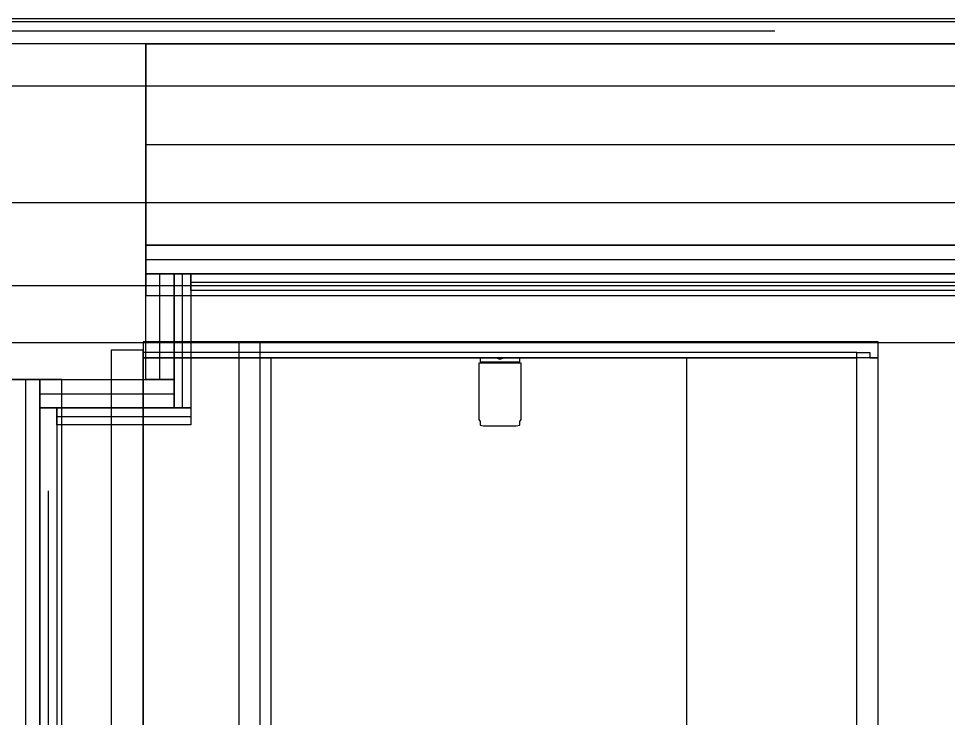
# Model space of a CAD drawing. Extents: x -23.2 to 18.8, y -18.4 to 11.3.
# Drawn here: x 1.788 to 2.342, y 5.559 to 5.976 of the extents above; entities that cross this region are included whole.
import ezdxf

# ---------------------------------------------------------------- set-up
doc = ezdxf.new("R2010")
doc.units = 0
doc.linetypes.add('DASHED', pattern=[0.75, 0.5, -0.25])
for name, color, linetype in [('COVERING', 8, 'CONTINUOUS'), ('CUBIERTAS', 5, 'CONTINUOUS'), ('EJE_MUROS', 8, 'CONTINUOUS'), ('FURNISHINGELEMENT', 8, 'CONTINUOUS'), ('LOSAS', 3, 'CONTINUOUS'), ('MUROS', 7, 'CONTINUOUS'), ('VIGAS', 5, 'CONTINUOUS')]:
    doc.layers.add(name, color=color, linetype=linetype)

msp = doc.modelspace()

# ---------------------------------------------------------------- linework, layer by layer
at = {"layer": 'COVERING'}
for p, q in [((1.64884, 5.93575), (5.86884, 5.93575)), ((5.88375, 5.86592), (1.76375, 5.86592))]:
    msp.add_line(p, q, dxfattribs=at)
at = {"layer": 'CUBIERTAS'}
msp.add_line((1.56384, 5.97398, 4.24239), (4.66861, 5.97398, 4.24239), dxfattribs=at)
at = {"layer": 'EJE_MUROS', "linetype": 'DASHED'}
for p, q in [((5.98884, 5.96825), (1.66384, 5.96825)), ((1.86384, 5.90075), (5.78884, 5.90075)), ((1.86384, 5.83225), (5.78884, 5.83225)), ((1.87234, 5.76075), (1.87234, 5.82375)), ((1.88584, 5.74375), (1.88584, 5.82375)), ((1.89084, 5.81875), (5.77184, 5.81875)), ((1.79234, 0.83592), (1.79234, 5.76075)), ((1.80084, 5.75225), (1.88084, 5.75225)), ((1.80584, 2.94432), (1.80584, 5.74375)), ((1.81084, 5.73875), (1.89084, 5.73875))]:
    msp.add_line(p, q, dxfattribs=at)
at = {"layer": 'FURNISHINGELEMENT'}
for p, q in [((2.30044, 5.78325, 5.36405), (1.86229, 5.78325, 5.36405)), ((1.86229, 5.78325, 5.36405), (1.86229, 5.77372, 5.36405)), ((1.93214, 5.78325, 3.5416), (1.91944, 5.78325, 3.5416)), ((1.91944, 5.78325, 3.5416), (1.91944, 5.40225, 3.5416)), ((1.93214, 5.40225, 3.5416), (1.93214, 5.78325, 3.5416)), ((2.30044, 5.77372, 5.36405), (2.30044, 5.78325, 5.36405)), ((1.86229, 5.77821, 5.36064), (1.84324, 5.77821, 5.36064)), ((1.84324, 5.77821, 5.36064), (1.84324, 5.77372, 5.3625)), ((1.86229, 5.77372, 5.3625), (1.86229, 5.77821, 5.36064)), ((1.86229, 5.7769, 3.55112), (1.86229, 5.4086, 3.55112)), ((2.28774, 5.7769, 3.55112), (1.86229, 5.7769, 3.55112)), ((2.28774, 5.77372, 3.55112), (2.28774, 5.7769, 3.55112)), ((2.28774, 5.77372, 5.36405), (2.28774, 5.7769, 5.36405)), ((2.28774, 5.7769, 5.36405), (2.29541, 5.7769, 5.36405)), ((2.29541, 5.7769, 5.36405), (2.29541, 5.77372, 5.36405)), ((1.84324, 5.77372, 5.3625), (1.84324, 5.41177, 5.3625)), ((1.86229, 5.41177, 5.3625), (1.86229, 5.77372, 5.3625)), ((1.86229, 5.77372, 5.36405), (1.86229, 5.41177, 5.36405)), ((2.30044, 5.77372, 5.36405), (1.86229, 5.77372, 5.36405)), ((1.86229, 5.77372, 5.36405), (2.28774, 5.77372, 5.36405)), ((2.28774, 5.77372, 5.05052), (1.93849, 5.77372, 5.05052)), ((1.93849, 5.77372, 5.05052), (1.93849, 5.41177, 5.05052)), ((2.28774, 5.77372, 3.76385), (1.93849, 5.77372, 3.76385)), ((1.93849, 5.77372, 3.76385), (1.93849, 5.41177, 3.76385)), ((2.06232, 5.77043, 4.94684), (2.06232, 5.76863, 4.94609)), ((2.08772, 5.77043, 4.94684), (2.06232, 5.77043, 4.94684)), ((2.0653, 5.77372, 5.01213), (2.06319, 5.77372, 5.01126)), ((2.06319, 5.77372, 5.01126), (2.06319, 5.77118, 5.01126)), ((2.06319, 5.77118, 5.01126), (2.0653, 5.77118, 5.01213)), ((2.08474, 5.77372, 5.01213), (2.0653, 5.77372, 5.01213)), ((2.0653, 5.77118, 5.01213), (2.08474, 5.77118, 5.01213)), ((2.07278, 5.77372, 4.97973), (2.07502, 5.77293, 4.9788)), ((2.07343, 5.77372, 4.97922), (2.07278, 5.77372, 4.97973)), ((2.07343, 5.77372, 4.97922), (2.07278, 5.77372, 4.97973)), ((2.07278, 5.77372, 4.97973), (2.07502, 5.77293, 4.9788)), ((2.07278, 5.77372, 4.99878), (2.07502, 5.77293, 4.99785)), ((2.07343, 5.77372, 4.99827), (2.07278, 5.77372, 4.99878)), ((2.07343, 5.77372, 4.99827), (2.07278, 5.77372, 4.99878)), ((2.07278, 5.77372, 4.99878), (2.07502, 5.77293, 4.99785)), ((2.0742, 5.77372, 4.97891), (2.07343, 5.77372, 4.97922)), ((2.0742, 5.77372, 4.97891), (2.07343, 5.77372, 4.97922)), ((2.0742, 5.77372, 4.99796), (2.07343, 5.77372, 4.99827)), ((2.0742, 5.77372, 4.99796), (2.07343, 5.77372, 4.99827)), ((2.07502, 5.77372, 4.9788), (2.0742, 5.77372, 4.97891)), ((2.07502, 5.77372, 4.9788), (2.0742, 5.77372, 4.97891)), ((2.07502, 5.77372, 4.99785), (2.0742, 5.77372, 4.99796)), ((2.07502, 5.77372, 4.99785), (2.0742, 5.77372, 4.99796)), ((2.07502, 5.77293, 4.9788), (2.07726, 5.77372, 4.97973)), ((2.07584, 5.77372, 4.97891), (2.07502, 5.77372, 4.9788)), ((2.07502, 5.77293, 4.9788), (2.07726, 5.77372, 4.97973)), ((2.07584, 5.77372, 4.97891), (2.07502, 5.77372, 4.9788)), ((2.07502, 5.77293, 4.99785), (2.07726, 5.77372, 4.99878)), ((2.07584, 5.77372, 4.99796), (2.07502, 5.77372, 4.99785)), ((2.07502, 5.77293, 4.99785), (2.07726, 5.77372, 4.99878)), ((2.07584, 5.77372, 4.99796), (2.07502, 5.77372, 4.99785)), ((2.0766, 5.77372, 4.97922), (2.07584, 5.77372, 4.97891)), ((2.0766, 5.77372, 4.97922), (2.07584, 5.77372, 4.97891)), ((2.0766, 5.77372, 4.99827), (2.07584, 5.77372, 4.99796)), ((2.0766, 5.77372, 4.99827), (2.07584, 5.77372, 4.99796)), ((2.07726, 5.77372, 4.97973), (2.0766, 5.77372, 4.97922)), ((2.07726, 5.77372, 4.97973), (2.0766, 5.77372, 4.97922)), ((2.07726, 5.77372, 4.99878), (2.0766, 5.77372, 4.99827)), ((2.07726, 5.77372, 4.99878), (2.0766, 5.77372, 4.99827)), ((2.08685, 5.77372, 5.01126), (2.08474, 5.77372, 5.01213)), ((2.08474, 5.77118, 5.01213), (2.08685, 5.77118, 5.01126)), ((2.08685, 5.77118, 5.01126), (2.08685, 5.77372, 5.01126)), ((2.08772, 5.76863, 4.94609), (2.08772, 5.77043, 4.94684)), ((2.28774, 5.77372, 4.45759), (2.18614, 5.77372, 4.45759)), ((2.18614, 5.77372, 4.45759), (2.18614, 5.41177, 4.45759)), ((2.28774, 5.41177, 3.55112), (2.28774, 5.77372, 3.55112)), ((2.28774, 5.41177, 4.45759), (2.28774, 5.77372, 4.45759)), ((2.28774, 5.41177, 5.05052), (2.28774, 5.77372, 5.05052)), ((2.28774, 5.41177, 3.76385), (2.28774, 5.77372, 3.76385)), ((2.29541, 5.77372, 5.36405), (2.30044, 5.77372, 5.36405)), ((2.30044, 5.41177, 5.36405), (2.30044, 5.77372, 5.36405)), ((2.06232, 5.76863, 4.94609), (2.06232, 5.75078, 4.94609)), ((2.08772, 5.75078, 4.94609), (2.08772, 5.76863, 4.94609)), ((2.06232, 5.75078, 4.94609), (2.06232, 5.74974, 4.94634)), ((2.06232, 5.74974, 4.94634), (2.06232, 5.74892, 4.94702)), ((2.06232, 5.74892, 4.94702), (2.06232, 5.73688, 4.963)), ((2.08772, 5.74974, 4.94634), (2.08772, 5.75078, 4.94609)), ((2.08772, 5.74892, 4.94702), (2.08772, 5.74974, 4.94634)), ((2.08772, 5.73688, 4.963), (2.08772, 5.74892, 4.94702)), ((2.06232, 5.73688, 4.963), (2.06319, 5.73561, 4.96468)), ((2.08685, 5.73561, 4.96468), (2.08772, 5.73688, 4.963)), ((2.06319, 5.73561, 4.96468), (2.06319, 5.73355, 4.96313)), ((2.06319, 5.73355, 4.96313), (2.06529, 5.73303, 4.96382)), ((2.06529, 5.73303, 4.96382), (2.08474, 5.73303, 4.96382)), ((2.08474, 5.73303, 4.96382), (2.08685, 5.73355, 4.96313)), ((2.08685, 5.73355, 4.96313), (2.08685, 5.73561, 4.96468))]:
    msp.add_line(p, q, dxfattribs=at)
at = {"layer": 'LOSAS'}
for p, q in [((1.78384, 5.81664), (5.85384, 5.81664)), ((1.78384, 5.78275), (5.81384, 5.78275))]:
    msp.add_line(p, q, dxfattribs=at)
at = {"layer": 'MUROS'}
for p, q in [((1.66384, 5.97575), (5.98884, 5.97575)), ((5.98884, 5.96075), (1.66384, 5.96075)), ((1.86384, 5.96075), (5.78884, 5.96075)), ((1.86384, 5.84075), (1.86384, 5.96075)), ((5.78884, 5.84075), (1.86384, 5.84075)), ((1.86384, 5.84075), (5.78884, 5.84075)), ((1.86384, 5.82375), (1.86384, 5.84075)), ((5.78884, 5.82375), (1.86384, 5.82375)), ((1.86384, 5.76075), (1.86384, 5.82375)), ((1.86384, 5.82375), (1.88084, 5.82375)), ((1.88084, 5.82375), (1.88084, 5.76075)), ((1.88084, 5.74375), (1.88084, 5.82375)), ((1.88084, 5.82375), (1.89084, 5.82375)), ((1.89084, 5.82375), (1.89084, 5.74375)), ((1.89084, 5.82375), (5.77184, 5.82375)), ((1.89084, 5.81375), (1.89084, 5.82375)), ((5.77184, 5.81375), (1.89084, 5.81375)), ((1.78384, 5.76075), (1.80084, 5.76075)), ((1.80084, 5.76075), (1.80084, 0.83592)), ((1.80084, 5.76075), (1.88084, 5.76075)), ((1.80084, 5.74375), (1.80084, 5.76075)), ((1.88084, 5.76075), (1.86384, 5.76075)), ((1.88084, 5.76075), (1.88084, 5.74375)), ((1.88084, 5.74375), (1.80084, 5.74375)), ((1.80084, 2.94432), (1.80084, 5.74375)), ((1.80084, 5.74375), (1.81084, 5.74375)), ((1.81084, 5.74375), (1.81084, 2.94432)), ((1.81084, 5.74375), (1.89084, 5.74375)), ((1.81084, 5.73375), (1.81084, 5.74375)), ((1.89084, 5.74375), (1.88084, 5.74375)), ((1.89084, 5.74375), (1.89084, 5.73375)), ((1.89084, 5.73375), (1.81084, 5.73375))]:
    msp.add_line(p, q, dxfattribs=at)
at = {"layer": 'VIGAS'}
for p, q in [((5.78878, 5.96075), (1.86384, 5.96075)), ((1.86384, 5.96075), (1.86384, 5.81075)), ((1.86384, 5.81075), (5.78878, 5.81075)), ((1.81384, 5.76075), (1.66384, 5.76075)), ((1.81384, 0.83592), (1.81384, 5.76075))]:
    msp.add_line(p, q, dxfattribs=at)

doc.saveas('drawing.dxf')
